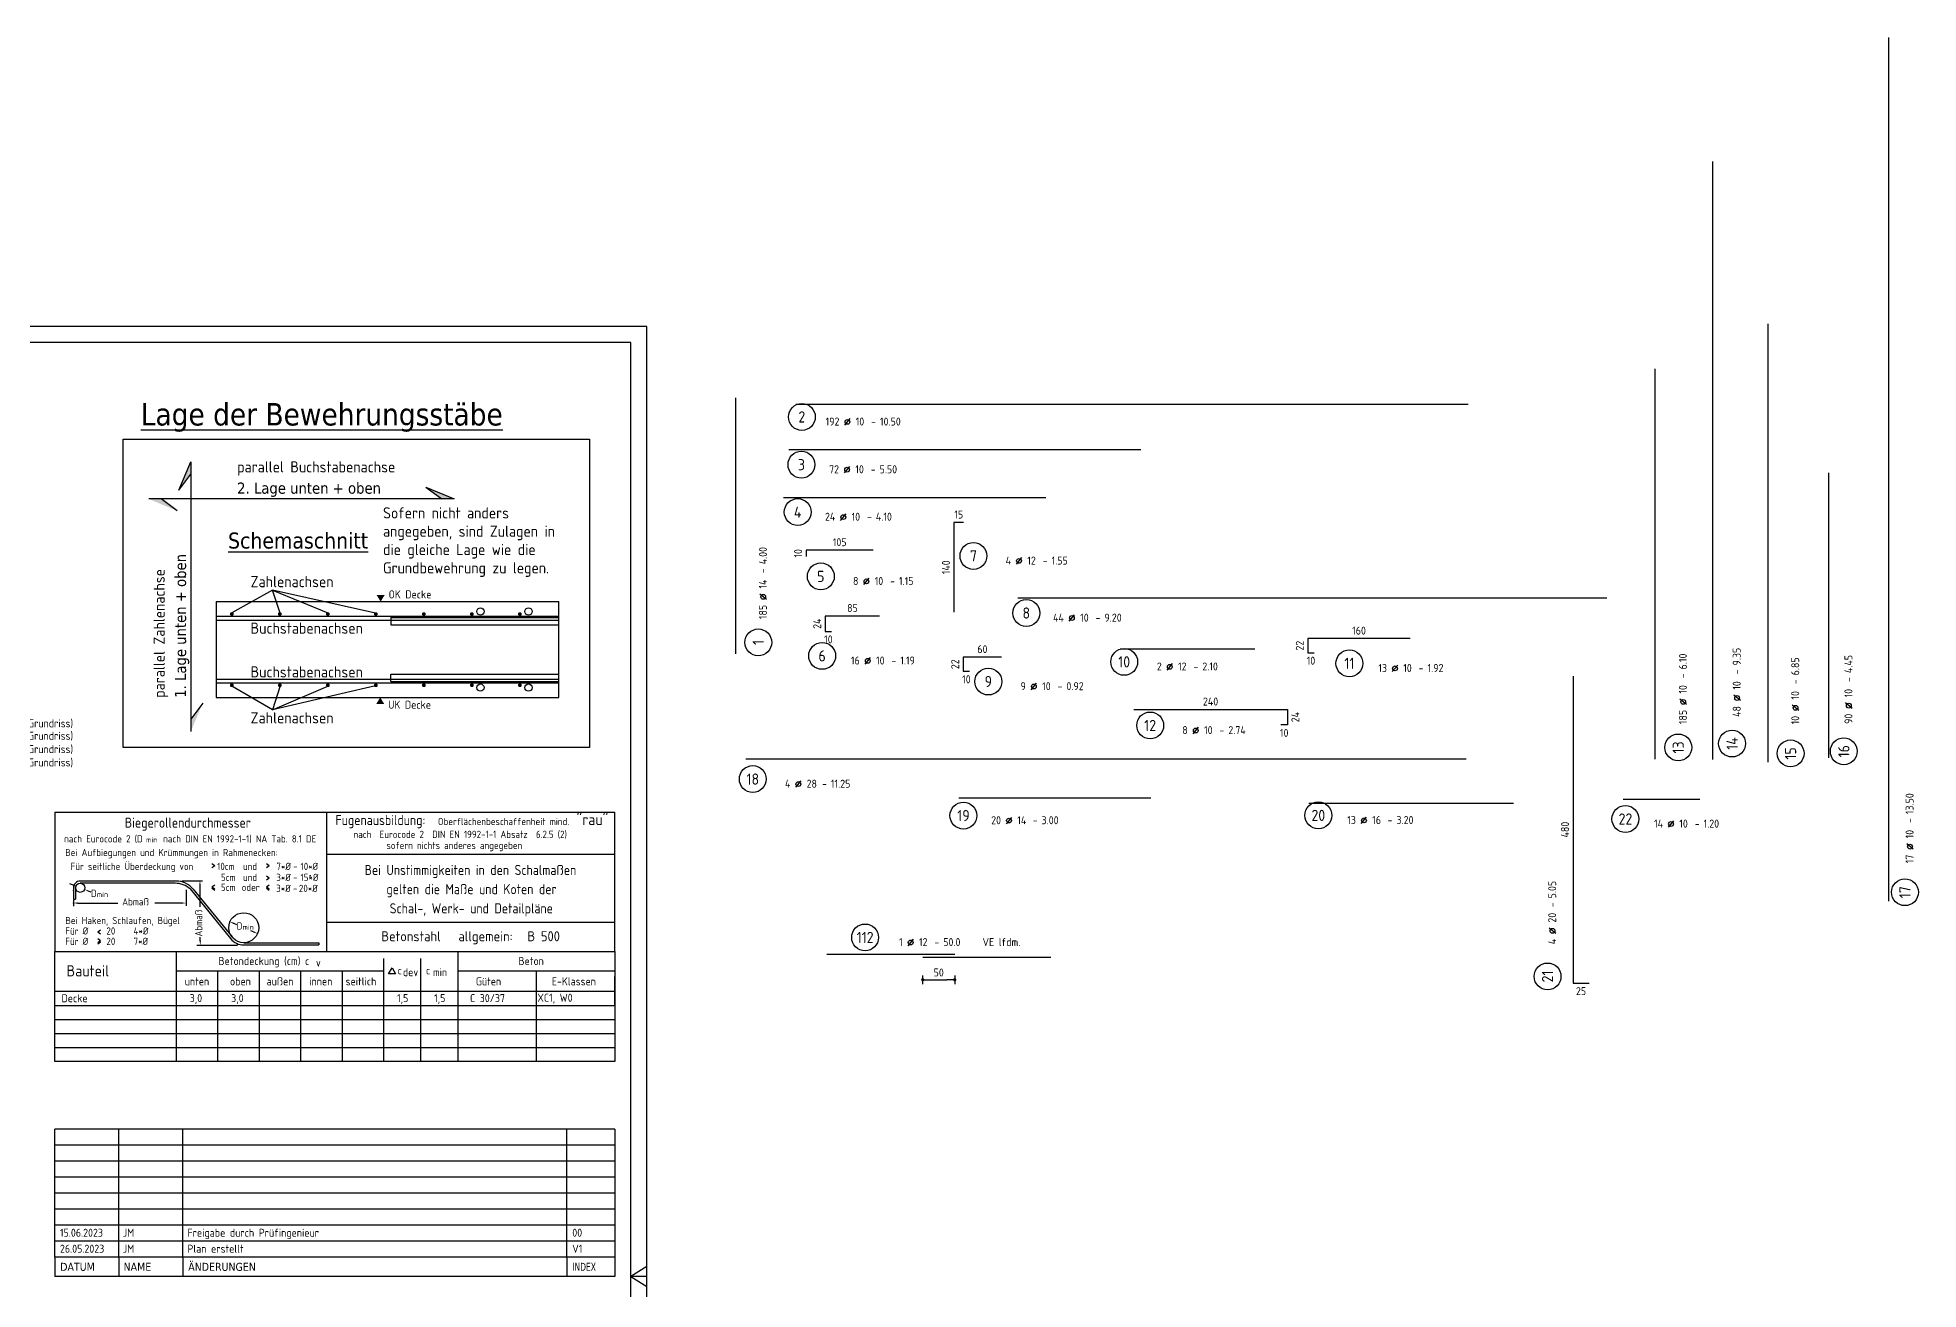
# Model space of a CAD drawing. Extents: x -4.3 to 79.3, y -6.3 to 34.2.
# Drawn here: x 49.93 to 79.31, y 14.65 to 34.21 of the extents above; entities that cross this region are included whole.
import ezdxf
from ezdxf.enums import TextEntityAlignment as Align

# ---------------------------------------------------------------- set-up
doc = ezdxf.new("R2010")
doc.units = 0
doc.header["$LTSCALE"] = 0.5
doc.linetypes.add('AUSGEZOGEN', pattern=[1000.01, 1000, 0.01])
for name, color, linetype in [('BET-ANS', 7, 'Continuous'), ('BETON', 7, 'Continuous'), ('HILFE', 7, 'Continuous'), ('koten', 7, 'Continuous'), ('MASSE', 7, 'Continuous'), ('RAHMEN', 7, 'Continuous'), ('RND', 7, 'Continuous'), ('STEMPEL', 7, 'Continuous'), ('TEXT', 7, 'Continuous')]:
    doc.layers.add(name, color=color, linetype=linetype)
doc.layers.add('NOPLOT', color=7, linetype='Continuous', plot=False)
doc.styles.add('helv', font='tahoma.ttf')
doc.styles.add('txt', font='isocp.shx')
doc.dimstyles.new('DOT_I', dxfattribs={"dimscale": 0.5, "dimtxt": 0.25, "dimasz": 0.25, "dimexe": 0.1, "dimexo": 0.3, "dimgap": 0.1, "dimtad": 1, "dimdec": 3, "dimzin": 3, "dimtxsty": 'txt', "dimblk": 'DOT', "dimblk1": 'DOT', "dimblk2": 'DOT', "dimsah": 1, "dimcen": 0.1, "dimse1": 1, "dimse2": 1, "dimazin": 0, "dimtfac": 1, "dimtdec": 4, "dimtix": 1, "dimtmove": 2, "dimatfit": 3, "dimfxl": 0, "dimtvp": 1, "dimtolj": 1, "dimtzin": 0, "dimarcsym": 0})

# ---------------------------------------------------------------- blocks, each defined once
blk = doc.blocks.new('Plankopf-ER')
at = {"layer": 'RAHMEN', "color": 7, "linetype": 'Continuous'}
for p, q in [((-0.5, 4.6), (-18, 4.6)), ((-18, 4.1), (-18, 4.6)), ((-16, 4.1), (-16, 4.6)), ((-14, 4.1), (-14, 4.6)), ((-2, 4.1), (-2, 4.6)), ((-0.5, 4.6), (-0.5, 4.1)), ((-0.5, 4.1), (-18, 4.1)), ((-18, 3.6), (-18, 4.1)), ((-0.5, 3.6), (-18, 3.6)), ((-18, 3.1), (-18, 3.6)), ((-16, 3.6), (-16, 4.1)), ((-16, 3.1), (-16, 3.6)), ((-14, 3.6), (-14, 4.1)), ((-14, 3.1), (-14, 3.6)), ((-2, 3.6), (-2, 4.1)), ((-2, 3.1), (-2, 3.6)), ((-0.5, 4.1), (-0.5, 3.6)), ((-0.5, 3.6), (-0.5, 3.1)), ((-0.5, 3.1), (-18, 3.1)), ((-18, 2.6), (-18, 3.1)), ((-16, 2.6), (-16, 3.1)), ((-14, 2.6), (-14, 3.1)), ((-2, 2.6), (-2, 3.1)), ((-0.5, 3.1), (-0.5, 2.6)), ((-0.5, 2.6), (-18, 2.6)), ((-18, 2.1), (-18, 2.6)), ((-16, 2.1), (-16, 2.6)), ((-14, 2.1), (-14, 2.6)), ((-2, 2.1), (-2, 2.6)), ((-0.5, 2.6), (-0.5, 2.1)), ((-0.5, 2.1), (-18, 2.1)), ((-18, 1.6), (-18, 2.1)), ((-16, 1.6), (-16, 2.1)), ((-14, 1.6), (-14, 2.1)), ((-2, 1.6), (-2, 2.1)), ((-0.5, 2.1), (-0.5, 1.6)), ((-0.5, 1.6), (-18, 1.6)), ((-18, 1.1), (-18, 1.6)), ((-16, 1.1), (-16, 1.6)), ((-14, 1.1), (-14, 1.6)), ((-2, 1.1), (-2, 1.6)), ((-0.5, 1.6), (-0.5, 1.1)), ((-0.5, 1.1), (-18, 1.1)), ((-18, 0.6), (-18, 1.1)), ((-0.5, 0.6), (-18, 0.6)), ((-18, 0.6), (-18, 0)), ((-16, 0.6), (-16, 1.1)), ((-16, 0.6), (-16, 0)), ((-14, 0.6), (-14, 1.1)), ((-14, 0.6), (-14, 0)), ((-2, 0.6), (-2, 1.1)), ((-2, 0.6), (-2, 0)), ((-0.5, 1.1), (-0.5, 0.6)), ((-0.5, 0.6), (-0.5, 0)), ((-0.5, 0), (-18, 0))]:
    blk.add_line(p, q, dxfattribs=at)
at = {"layer": 'RAHMEN', "color": 7, "linetype": 'Continuous', "style": 'txt'}
for tag, p in [('INDEX-D8', (-17.841, 4.242)), ('INDEX-N8', (-15.876, 4.242)), ('INDEX-X8', (-13.857, 4.242)), ('INDEX8', (-1.833, 4.242)), ('INDEX-D7', (-17.841, 3.742)), ('INDEX-N7', (-15.876, 3.742)), ('INDEX-X7', (-13.857, 3.742)), ('INDEX7', (-1.833, 3.742)), ('INDEX-D6', (-17.841, 3.242)), ('INDEX-D5', (-17.841, 2.742)), ('INDEX-N6', (-15.876, 3.242)), ('INDEX-N5', (-15.876, 2.742)), ('INDEX-X6', (-13.857, 3.242)), ('INDEX-X5', (-13.857, 2.742)), ('INDEX6', (-1.833, 3.242)), ('INDEX5', (-1.833, 2.742)), ('INDEX-D4', (-17.841, 2.242)), ('INDEX-N4', (-15.876, 2.242)), ('INDEX-X4', (-13.857, 2.242)), ('INDEX4', (-1.833, 2.242)), ('INDEX-D3', (-17.841, 1.742)), ('INDEX-N3', (-15.876, 1.742)), ('INDEX-X3', (-13.857, 1.742)), ('INDEX3', (-1.833, 1.742)), ('INDEX-D2', (-17.841, 1.242)), ('INDEX-N2', (-15.876, 1.242)), ('INDEX-X2', (-13.857, 1.242)), ('INDEX2', (-1.833, 1.242)), ('INDEX-D1', (-17.841, 0.742)), ('INDEX-N1', (-15.876, 0.742)), ('INDEX-X1', (-13.857, 0.742)), ('INDEX1', (-1.833, 0.742))]:
    blk.add_attdef(tag, p, '', height=0.25, dxfattribs=at)
at = {"layer": 'STEMPEL', "color": 7, "linetype": 'Continuous', "style": 'helv'}
for s, p in [('DATUM', (-17.833, 0.176)), ('NAME', (-15.853, 0.176)), ('ÄNDERUNGEN', (-13.833, 0.176))]:
    blk.add_text(s, height=0.25, dxfattribs=at).set_placement(p)
at = {"layer": 'STEMPEL', "color": 7, "linetype": 'Continuous', "style": 'helv', "width": 0.8}
blk.add_text('INDEX', height=0.25, dxfattribs=at).set_placement((-1.833, 0.176))
blk = doc.blocks.new('RND_AUSZ')
at = {"layer": 'RND', "color": 7, "linetype": 'Continuous'}
blk.add_line((1.341, 0.262), (1.509, 0.466), dxfattribs=at)
at = {"layer": 'RND', "color": 1, "linetype": 'Continuous'}
blk.add_circle((0, 0.52), 0.42, dxfattribs=at)
at = {"layer": 'RND', "color": 7, "linetype": 'Continuous'}
blk.add_circle((1.425, 0.364), 0.075, dxfattribs=at)
at = {"layer": 'RND', "color": 7, "linetype": 'Continuous', "style": 'txt'}
blk.add_text('-', height=0.25, dxfattribs=at).set_placement((2.163, 0.25))
at = {"layer": 'RND', "color": 1, "linetype": 'Continuous', "style": 'txt'}
blk.add_attdef('POS', text='', height=0.35, dxfattribs=at).set_placement((0, 0.52), align=Align.MIDDLE)
at = {"layer": 'RND', "color": 7, "linetype": 'Continuous', "style": 'txt'}
for tag, p in [('WIEOFT', (-0.536, 0.25)), ('STK', (1.174, 0.25))]:
    blk.add_attdef(tag, text='', height=0.25, dxfattribs=at).set_placement(p, align=Align.RIGHT)
for tag, p in [('DS', (1.683, 0.25)), ('LANG', (2.441, 0.25)), ('TEXT', (3.669, 0.25))]:
    blk.add_attdef(tag, p, '', height=0.25, dxfattribs=at)
blk = doc.blocks.new('DOT')
at = {"layer": 'MASSE', "color": 7, "linetype": 'Continuous'}
for p, q in [((0, 0), (-1, 0)), ((0, 0.54), (0, -0.54))]:
    blk.add_line(p, q, dxfattribs=at)
at = {"layer": 'MASSE', "color": 7, "linetype": 'Continuous', "const_width": 0.2}
blk.add_lwpolyline([(-0.1, 0, 1), (0.1, 0, 1)], format="xyb", close=True, dxfattribs=at)
blk = doc.blocks.new('*D44')
at = {"layer": 'Defpoints', "color": 0, "linetype": 'AUSGEZOGEN', "transparency": 16777216}
for p in [(63.758, 19.838), (64.258, 19.838), (64.258, 19.488)]:
    blk.add_point(p, dxfattribs=at)
at = {"layer": 'RND', "color": 0, "linetype": 'AUSGEZOGEN', "lineweight": -2, "transparency": 16777216}
blk.add_line((63.883, 19.488), (64.133, 19.488), dxfattribs=at)
at = {"layer": 'RND', "color": 0, "linetype": 'AUSGEZOGEN', "lineweight": -2, "transparency": 16777216, "xscale": 0.125, "yscale": 0.125, "zscale": 0.125, "rotation": 180}
blk.add_blockref('DOT', (63.758, 19.488), dxfattribs=at)
at = {"layer": 'RND', "color": 0, "linetype": 'AUSGEZOGEN', "lineweight": -2, "transparency": 16777216, "xscale": 0.125, "yscale": 0.125, "zscale": 0.125}
blk.add_blockref('DOT', (64.258, 19.488), dxfattribs=at)
at = {"layer": 'RND', "color": 0, "linetype": 'AUSGEZOGEN', "transparency": 16777216, "insert": (64.008, 19.601), "char_height": 0.125, "attachment_point": 5, "style": 'txt'}
blk.add_mtext('\\A1;50', dxfattribs=at)
blk = doc.blocks.new('A1-35-0')
at = {"layer": 'RAHMEN'}
for p, q in [((118.9, 59.4), (0, 59.4)), ((118.9, 0), (118.9, 59.4))]:
    blk.add_line(p, q, dxfattribs=at)
at = {"layer": 'RAHMEN', "color": 5}
for p, q in [((118.4, 58.9), (2, 58.9)), ((118.4, 0.5), (118.4, 58.9))]:
    blk.add_line(p, q, dxfattribs=at)
at = {"layer": 'RAHMEN', "color": 7, "linetype": 'Continuous'}
for p, q in [((118.9, 30.01), (118.4, 29.7)), ((118.4, 29.7), (118.9, 29.39))]:
    blk.add_line(p, q, dxfattribs=at)
blk = doc.blocks.new('okrd_o')
at = {"layer": 'koten', "color": 7, "linetype": 'Continuous'}
blk.add_solid([(-0.125, 0.202), (0.125, 0.202), (0, 0)], dxfattribs=at)
at = {"layer": 'koten', "style": 'txt'}
blk.add_attdef('OKRD', (0.25, 0.1), '', height=0.25, dxfattribs=at)
blk = doc.blocks.new('okrd_u')
at = {"layer": 'koten', "color": 7, "linetype": 'Continuous'}
blk.add_solid([(-0.125, -0.202), (0.125, -0.202), (0, 0)], dxfattribs=at)
at = {"layer": 'koten', "style": 'txt'}
blk.add_attdef('OKRD', (0.25, -0.35), '', height=0.25, dxfattribs=at)

msp = doc.modelspace()

# ---------------------------------------------------------------- linework, layer by layer
at = {"layer": 'BETON', "color": 6, "linetype": 'AUSGEZOGEN'}
for p, q in [((52.7194, 25.3988), (58.0747, 25.3988)), ((52.7194, 23.8988), (58.0747, 23.8988))]:
    msp.add_line(p, q, dxfattribs=at)
at = {"layer": 'HILFE', "color": 102, "linetype": 'AUSGEZOGEN'}
for p, q in [((53.5997, 25.5788), (52.9647, 25.2222)), ((55.2114, 25.2158), (53.5997, 25.5788)), ((53.5997, 25.5788), (54.4636, 25.2222)), ((53.719, 25.2158), (53.5997, 25.5788)), ((53.5997, 23.7046), (52.9647, 24.0754)), ((55.2114, 24.0819), (53.5997, 23.7046)), ((53.719, 24.0819), (53.5997, 23.7046)), ((53.5997, 23.7046), (54.4636, 24.0754))]:
    msp.add_line(p, q, dxfattribs=at)
at = {"layer": 'NOPLOT', "color": 191, "linetype": 'AUSGEZOGEN'}
for p, q in [((52.7194, 25.3988), (52.7194, 23.8988)), ((58.0747, 23.8988), (58.0747, 25.3988))]:
    msp.add_line(p, q, dxfattribs=at)
at = {"layer": 'RAHMEN', "color": 5, "linetype": 'Continuous'}
for p, q in [((50.2, 22.1091), (58.95, 22.1091)), ((50.2, 22.1091), (50.2, 19.9301)), ((54.4492, 19.9301), (54.4492, 22.1091)), ((58.95, 19.9301), (58.95, 22.1091)), ((58.95, 19.0765), (58.95, 19.5388))]:
    msp.add_line(p, q, dxfattribs=at)
at = {"layer": 'RAHMEN', "color": 7, "linetype": 'AUSGEZOGEN'}
for p, q in [((54.4492, 21.4516), (58.95, 21.4516)), ((52.6981, 21.2664), (52.6544, 21.297)), ((52.6981, 21.2664), (52.6544, 21.2358)), ((53.548, 21.2664), (53.5043, 21.297)), ((53.548, 21.2664), (53.5043, 21.2358)), ((52.6544, 20.9386), (52.6981, 20.9691)), ((52.6544, 20.9386), (52.6981, 20.908)), ((52.6544, 20.9192), (52.6981, 20.8886)), ((53.5043, 20.9386), (53.548, 20.9691)), ((53.5043, 20.9386), (53.548, 20.908)), ((53.5043, 20.9192), (53.548, 20.8886)), ((53.5485, 21.0767), (53.5048, 21.1072)), ((53.5485, 21.0767), (53.5048, 21.0461)), ((54.4492, 20.3877), (58.95, 20.3877)), ((50.8694, 20.2358), (50.9131, 20.2663)), ((50.8694, 20.2358), (50.9131, 20.2052)), ((50.9131, 20.0949), (50.8694, 20.1255)), ((50.9131, 20.0949), (50.8694, 20.0643)), ((50.9131, 20.0755), (50.8694, 20.0449)), ((50.2, 19.3075), (58.95, 19.3075)), ((50.2, 19.0875), (58.95, 19.0875)), ((50.2, 18.8675), (58.95, 18.8675)), ((50.2, 18.6475), (58.95, 18.6475)), ((50.2, 18.4275), (58.95, 18.4275))]:
    msp.add_line(p, q, dxfattribs=at)
at = {"layer": 'RAHMEN', "color": 7, "linetype": 'Continuous'}
for p, q in [((50.5297, 20.9504), (50.4364, 20.9863)), ((50.4894, 20.9246), (50.4894, 20.7475)), ((50.5248, 20.9246), (50.5248, 20.7475)), ((52.0912, 21.0309), (50.5957, 21.0309)), ((52.0785, 20.9955), (50.5957, 20.9955)), ((50.7155, 20.8789), (50.7625, 20.8608)), ((52.1826, 21.0343), (52.5088, 21.0343)), ((52.2493, 20.8949), (52.2493, 20.6415)), ((52.3137, 20.9062), (52.9437, 20.1309)), ((52.3622, 20.902), (52.9684, 20.1559)), ((52.4665, 20.9669), (52.4665, 20.626)), ((50.4894, 20.7475), (50.5248, 20.7475)), ((50.4894, 20.7361), (50.4894, 20.6357)), ((50.5569, 20.6865), (51.1851, 20.6865)), ((52.1818, 20.6865), (51.7634, 20.6865)), ((53.0411, 20.3482), (52.9972, 20.3671)), ((52.4198, 20.029), (53.0532, 20.029)), ((52.471, 20.0965), (52.471, 20.1556)), ((53.1532, 20.0671), (54.3225, 20.0666)), ((53.1532, 20.0312), (54.3225, 20.0312)), ((53.3032, 20.2352), (53.2623, 20.2529)), ((54.3225, 20.0666), (54.3225, 20.0312)), ((52.1007, 18.2334), (52.1007, 19.9301)), ((55.3398, 18.2075), (55.3398, 19.8205)), ((55.9191, 18.2075), (55.9191, 19.8205)), ((56.4984, 18.2075), (56.4984, 19.9301)), ((52.7485, 18.2075), (52.7485, 19.6281)), ((53.3963, 18.2075), (53.3963, 19.6281)), ((54.0442, 18.2075), (54.0442, 19.6281)), ((54.692, 18.2075), (54.692, 19.6281)), ((57.7242, 18.2075), (57.7242, 19.6281)), ((52.1007, 18.2075), (52.1007, 19.3075)), ((55.3398, 18.2075), (55.3398, 19.3075)), ((59.45, 14.85), (59.2, 14.85))]:
    msp.add_line(p, q, dxfattribs=at)
at = {"layer": 'RAHMEN', "color": 1, "linetype": 'Continuous'}
for p, q in [((52.1007, 19.6281), (55.3398, 19.6281)), ((56.4984, 19.6281), (58.95, 19.6281))]:
    msp.add_line(p, q, dxfattribs=at)
at = {"layer": 'RAHMEN', "color": 5, "linetype": 'AUSGEZOGEN'}
for points in [[(51.2692, 27.9372), (58.5548, 27.9372), (58.5548, 23.1153), (51.2692, 23.1153)], [(50.2, 19.9301), (58.95, 19.9301), (58.95, 18.2075), (50.2, 18.2075)]]:
    msp.add_lwpolyline(points, close=True, dxfattribs=at)
at = {"layer": 'RAHMEN', "color": 1, "linetype": 'Continuous'}
msp.add_lwpolyline([(55.4686, 19.6727), (55.5231, 19.5783), (55.4141, 19.5783)], close=True, dxfattribs=at)
at = {"layer": 'RAHMEN', "color": 7, "linetype": 'Continuous'}
for centre, radius in [((50.5957, 20.9246), 0.0709), ((53.1502, 20.3012), 0.2341)]:
    msp.add_circle(centre, radius, dxfattribs=at)
for centre, radius, start, end in [((50.5957, 20.9246), 0.1063, 89.99998, 180), ((52.0785, 20.6412), 0.3543, 48.41068, 90), ((52.0912, 20.6818), 0.3491, 39.09564, 90), ((53.1532, 20.3012), 0.27, 219.09564, 270)]:
    msp.add_arc(centre, radius, start, end, dxfattribs=at)
for p in [(50.4894, 20.8837), (54.1875, 21.1118), (50.4894, 20.6865), (52.9353, 20.3939), (53.3651, 20.2085)]:
    msp.add_point(p, dxfattribs=at)
for points in [[(50.4776, 20.9611), (50.4839, 20.9774), (50.5297, 20.9504)], [(50.7123, 20.8708), (50.7186, 20.8871), (50.6666, 20.8978)], [(52.4777, 20.9669), (52.4552, 20.9669), (52.4665, 21.0344)], [(50.5569, 20.6753), (50.5569, 20.6978), (50.4894, 20.6865)], [(52.1818, 20.6753), (52.1818, 20.6978), (52.2493, 20.6865)], [(52.9928, 20.3568), (53.0017, 20.3775), (52.9353, 20.3939)], [(52.4822, 20.0965), (52.4597, 20.0965), (52.471, 20.029)], [(53.2987, 20.2249), (53.3076, 20.2456), (53.3651, 20.2085)]]:
    msp.add_solid(points, dxfattribs=at)
at = {"layer": 'RND', "color": 1, "linetype": 'AUSGEZOGEN'}
for p, q in [((55.4495, 25.1492), (55.4495, 25.0362)), ((55.4495, 24.1485), (55.4495, 24.2615))]:
    msp.add_line(p, q, dxfattribs=at)
for points in [[(78.8532, 20.7138), (78.8532, 34.2138)], [(76.0987, 22.928), (76.0987, 32.278)], [(76.9658, 22.8909), (76.9658, 29.7409)], [(75.1999, 22.937), (75.1999, 29.037)], [(60.8367, 24.5816), (60.8367, 28.5816)], [(61.7775, 28.4845), (72.2775, 28.4845)], [(61.6646, 27.7758), (67.1646, 27.7758)], [(77.9135, 22.9587), (77.9135, 27.4087)], [(65.6808, 27.0223), (61.5808, 27.0223)], [(64.3961, 26.634), (64.2461, 26.634), (64.2461, 25.234)], [(62.986, 26.202), (61.936, 26.202), (61.936, 26.102)], [(65.2431, 25.4564), (74.4431, 25.4564)], [(52.7194, 25.1704), (58.0747, 25.1704)], [(52.7194, 25.1104), (58.0747, 25.1104)], [(55.4495, 25.1492), (58.0747, 25.1492)], [(55.4495, 25.0362), (58.0747, 25.0362)], [(63.0844, 25.1726), (62.2344, 25.1726), (62.2344, 24.9326), (62.3344, 24.9326)], [(71.374, 24.8199), (69.774, 24.8199), (69.774, 24.5999), (69.874, 24.5999)], [(64.9902, 24.5291), (64.3902, 24.5291), (64.3902, 24.3091), (64.4902, 24.3091)], [(66.845, 24.659), (68.945, 24.659)], [(52.7194, 24.1872), (58.0747, 24.1872)], [(52.7194, 24.1272), (58.0747, 24.1272)], [(55.4495, 24.2615), (58.0747, 24.2615)], [(55.4495, 24.1485), (58.0747, 24.1485)], [(73.9168, 24.2346), (73.9168, 19.4346), (74.1668, 19.4346)], [(67.0548, 23.7113), (69.4548, 23.7113), (69.4548, 23.4713), (69.3548, 23.4713)], [(60.9958, 22.9407), (72.2458, 22.9407)], [(64.3233, 22.3331), (67.3233, 22.3331)], [(72.989, 22.2445), (69.789, 22.2445)], [(75.8988, 22.3026), (74.6988, 22.3026)], [(62.258, 19.8884), (64.258, 19.8884)], [(63.758, 19.8384), (65.758, 19.8384)]]:
    msp.add_lwpolyline(points, dxfattribs=at)
at = {"layer": 'RND', "color": 7, "linetype": 'AUSGEZOGEN', "const_width": 0.03}
for points in [[(52.9495, 25.2029, 1), (52.9795, 25.2029, 1)], [(53.6995, 25.2029, 1), (53.7295, 25.2029, 1)], [(54.4495, 25.2029, 1), (54.4795, 25.2029, 1)], [(55.1995, 25.2029, 1), (55.2295, 25.2029, 1)], [(55.9495, 25.2029, 1), (55.9795, 25.2029, 1)], [(56.6995, 25.2029, 1), (56.7295, 25.2029, 1)], [(57.4495, 25.2029, 1), (57.4795, 25.2029, 1)], [(52.9495, 24.0913, 1), (52.9795, 24.0913, 1)], [(53.6995, 24.0913, 1), (53.7295, 24.0913, 1)], [(54.4495, 24.0913, 1), (54.4795, 24.0913, 1)], [(55.1995, 24.0913, 1), (55.2295, 24.0913, 1)], [(55.9495, 24.0913, 1), (55.9795, 24.0913, 1)], [(56.6995, 24.0913, 1), (56.7295, 24.0913, 1)], [(57.4495, 24.0913, 1), (57.4795, 24.0913, 1)]]:
    msp.add_lwpolyline(points, format="xyb", close=True, dxfattribs=at)
at = {"layer": 'RND', "color": 1, "linetype": 'AUSGEZOGEN'}
for centre in [(56.8484, 25.2438), (57.5984, 25.2438), (56.8484, 24.0539), (57.5984, 24.0539)]:
    msp.add_circle(centre, 0.0565, dxfattribs=at)
at = {"layer": 'TEXT', "color": 1, "linetype": 'AUSGEZOGEN'}
for points in [[(52.1363, 27.142), (52.3228, 27.5845), (52.3228, 23.3668)], [(52.1363, 27.142), (52.3228, 27.3907)], [(55.9957, 27.1891), (56.4382, 27.0026), (51.6679, 27.0026)], [(55.9957, 27.1891), (56.2443, 27.0026)], [(52.1104, 26.8161), (51.8617, 27.0026)], [(52.5093, 23.8092), (52.3228, 23.5606)]]:
    msp.add_lwpolyline(points, dxfattribs=at)
for points in [[(52.1363, 27.142), (52.3228, 27.5845), (52.3228, 27.3907)], [(55.9957, 27.1891), (56.4382, 27.0026), (56.2443, 27.0026)], [(52.1104, 26.8161), (51.6679, 27.0026), (51.8617, 27.0026)], [(52.5093, 23.8092), (52.3228, 23.3668), (52.3228, 23.5606)]]:
    msp.add_solid(points, dxfattribs=at)

# ---------------------------------------------------------------- block references
at = {"layer": 'BET-ANS', "xscale": 0.5, "yscale": 0.5, "zscale": 0.5}
msp.add_blockref('Plankopf-ER', (59.2, 14.85), dxfattribs=at).add_auto_attribs({'INDEX1': 'V1', 'INDEX-N1': 'JM', 'INDEX-D1': '26.05.2023', 'INDEX-X1': 'Plan erstellt', 'INDEX2': '00', 'INDEX-N2': 'JM', 'INDEX-D2': '15.06.2023', 'INDEX-X2': 'Freigabe durch Prüfingenieur'})
at = {"layer": 'koten', "color": 102, "linetype": 'AUSGEZOGEN', "xscale": 0.5, "yscale": 0.5, "zscale": 0.5}
for name, p, values in [('okrd_o', (55.2894, 25.3988), {'OKRD': 'OK Decke'}), ('okrd_u', (55.283, 23.8988), {'OKRD': 'UK Decke'})]:
    msp.add_blockref(name, p, dxfattribs=at).add_auto_attribs(values)
at = {"layer": 'RAHMEN', "color": 191, "linetype": 'AUSGEZOGEN', "xscale": 0.5, "yscale": 0.5, "zscale": 0.5}
msp.add_blockref('A1-35-0', (0, 0), dxfattribs=at)
at = {"layer": 'RND', "color": 191, "linetype": 'AUSGEZOGEN', "xscale": 0.5, "yscale": 0.5, "zscale": 0.5}
msp.add_blockref('RND_AUSZ', (61.8695, 28.025), dxfattribs=at).add_auto_attribs({'POS': '2', 'STK': '192', 'DS': '10', 'LANG': '10.50'})
at = {"layer": 'RND', "color": 7, "linetype": 'AUSGEZOGEN', "xscale": 0.5, "yscale": 0.5, "zscale": 0.5}
for p, values in [((61.8638, 27.2786), {'POS': '3', 'STK': '72', 'DS': '10', 'LANG': '5.50'}), ((67.3112, 23.2017), {'POS': '12', 'STK': '8', 'DS': '10', 'LANG': '2.74'}), ((62.858, 19.8884), {'POS': '112', 'STK': '1', 'DS': '12', 'LANG': '50.0', 'TEXT': 'VE lfdm.'})]:
    msp.add_blockref('RND_AUSZ', p, dxfattribs=at).add_auto_attribs(values)
at = {"layer": 'RND', "color": 1, "linetype": 'AUSGEZOGEN', "xscale": 0.5, "yscale": 0.5, "zscale": 0.5}
for p, values in [((61.8052, 26.5373), {'POS': '4', 'STK': '24', 'DS': '10', 'LANG': '4.10'}), ((64.5504, 25.8519), {'POS': '7', 'STK': '4', 'DS': '12', 'LANG': '1.55'}), ((62.1662, 25.5324), {'POS': '5', 'STK': '8', 'DS': '10', 'LANG': '1.15'}), ((65.3761, 24.96), {'POS': '8', 'STK': '44', 'DS': '10', 'LANG': '9.20'}), ((62.187, 24.2897), {'POS': '6', 'STK': '16', 'DS': '10', 'LANG': '1.19'}), ((66.9051, 24.1964), {'POS': '10', 'STK': '2', 'DS': '12', 'LANG': '2.10'}), ((70.4236, 24.1726), {'POS': '11', 'STK': '13', 'DS': '10', 'LANG': '1.92'}), ((64.7823, 23.8887), {'POS': '9', 'STK': '9', 'DS': '10', 'LANG': '0.92'}), ((61.1031, 22.3642), {'POS': '18', 'STK': '4', 'DS': '28', 'LANG': '11.25'}), ((64.394, 21.7932), {'POS': '19', 'STK': '20', 'DS': '14', 'LANG': '3.00'}), ((69.9383, 21.7968), {'POS': '20', 'STK': '13', 'DS': '16', 'LANG': '3.20'}), ((74.736, 21.7401), {'POS': '22', 'STK': '14', 'DS': '10', 'LANG': '1.20'})]:
    msp.add_blockref('RND_AUSZ', p, dxfattribs=at).add_auto_attribs(values)
at = {"layer": 'RND', "color": 1, "linetype": 'AUSGEZOGEN', "xscale": 0.5, "yscale": 0.5, "zscale": 0.5, "rotation": 90}
for p, values in [((61.4485, 24.7601), {'POS': '1', 'STK': '185', 'DS': '14', 'LANG': '4.00'}), ((75.8207, 23.1182), {'POS': '13', 'STK': '185', 'DS': '10', 'LANG': '6.10'}), ((77.576, 23.0251), {'POS': '15', 'STK': '10', 'DS': '10', 'LANG': '6.85'}), ((78.4074, 23.0592), {'POS': '16', 'STK': '90', 'DS': '10', 'LANG': '4.45'}), ((79.3625, 20.8558), {'POS': '17', 'STK': '17', 'DS': '10', 'LANG': '13.50'})]:
    msp.add_blockref('RND_AUSZ', p, dxfattribs=at).add_auto_attribs(values)
at = {"layer": 'RND', "color": 7, "linetype": 'AUSGEZOGEN', "xscale": 0.5, "yscale": 0.5, "zscale": 0.5, "rotation": 90}
for p, values in [((76.662, 23.1793), {'POS': '14', 'STK': '48', 'DS': '10', 'LANG': '9.35'}), ((73.7789, 19.5391), {'POS': '21', 'STK': '4', 'DS': '20', 'LANG': '5.05'})]:
    msp.add_blockref('RND_AUSZ', p, dxfattribs=at).add_auto_attribs(values)

# ---------------------------------------------------------------- texts
at = {"layer": 'RAHMEN', "color": 1, "linetype": 'Continuous', "style": 'txt', "width": 0.95}
for s, p in [('Fugenausbildung:', (55.286, 21.9043)), ('Biegerollendurchmesser', (52.2779, 21.8648)), ('Bei Unstimmigkeiten in den Schalmaßen', (56.6925, 21.125)), ('gelten die Maße und Koten der', (56.7095, 20.825)), ('Schal-, Werk- und Detailpläne', (56.7059, 20.525))]:
    msp.add_text(s, height=0.1575, dxfattribs=at).set_placement(p, align=Align.CENTER)
at = {"layer": 'RAHMEN', "color": 7, "linetype": 'Continuous', "style": 'txt'}
msp.add_text('nach Eurocode 2 (D     nach DIN EN 1992-1-1) NA Tab. 8.1 DE', height=0.1125, dxfattribs=at).set_placement((52.314, 21.6338), align=Align.CENTER)
for s, p in [('nach  Eurocode 2  DIN EN 1992-1-1 Absatz  6.2.5 (2)', (54.8662, 21.7044)), ('Oberflächenbeschaffenheit mind.', (56.1845, 21.9043)), ('Bei Aufbiegungen und Krümmungen in Rahmenecken:', (50.3618, 21.4196)), ('sofern nichts anderes angegeben', (55.3795, 21.5312)), ('10cm', (52.735, 21.2034)), ('und', (53.1393, 21.2034)), ('7*%%C', (53.661, 21.2034)), ('-', (53.9225, 21.2034)), ('10*%%C', (54.0374, 21.2034)), ('D', (50.7646, 20.7822)), ('5cm', (52.7944, 20.8756)), ('5cm', (52.7954, 21.0315)), ('oder', (53.1191, 20.8756)), ('und', (53.1398, 21.0315)), ('3*%%C', (53.6581, 20.8597)), ('3*%%C', (53.6595, 21.0315)), ('-', (53.9196, 20.8597)), ('-', (53.921, 21.0315)), ('20*%%C', (54.0129, 20.8597)), ('15*%%C', (54.0374, 21.0315)), ('Abmaß', (51.2526, 20.6501)), ('Für %%C', (50.3637, 20.1939)), ('Bei Haken, Schlaufen, Bügel', (50.364, 20.3578)), ('20', (51.0057, 20.1939)), ('4*%%C', (51.4296, 20.1939)), ('D', (53.0418, 20.2717)), ('Für %%C', (50.3639, 20.0319)), ('20', (51.0059, 20.0319)), ('7*%%C', (51.4296, 20.0319))]:
    msp.add_text(s, height=0.1125, dxfattribs=at).set_placement(p)
msp.add_text('Für seitliche Überdeckung von', height=0.1125, dxfattribs=at).set_placement((52.3627, 21.2034), align=Align.RIGHT)
msp.add_text('Abmaß', height=0.1125, rotation=90, dxfattribs=at).set_placement((52.5029, 20.1642))
at = {"layer": 'RAHMEN', "color": 1, "linetype": 'Continuous', "style": 'txt'}
for s, height, p in [('Betonstahl', 0.1575, (55.3007, 20.0891)), ('allgemein:', 0.1575, (56.5041, 20.0891)), ('B 500 ', 0.1575, (57.5828, 20.0891)), ('Bauteil', 0.175, (50.3827, 19.5398)), ('Betondeckung (cm) c', 0.125, (52.7563, 19.7182)), ('v', 0.125, (54.278, 19.6917)), ('Beton', 0.125, (57.4426, 19.7182)), ('c', 0.125, (55.5547, 19.5699)), ('dev', 0.125, (55.6362, 19.5435)), ('c', 0.125, (55.9969, 19.5699)), ('min', 0.125, (56.1055, 19.5435))]:
    msp.add_text(s, height=height, dxfattribs=at).set_placement(p)
at = {"layer": 'RND', "color": 7, "linetype": 'AUSGEZOGEN', "style": 'txt'}
for s, p in [('15', (64.3211, 26.759)), ('105', (62.461, 26.327)), ('85', (62.6594, 25.2976)), ('160', (70.574, 24.9449)), ('10', (62.2844, 24.8076)), ('60', (64.6902, 24.6541)), ('10', (69.824, 24.4749)), ('10', (64.4402, 24.1841)), ('240', (68.2548, 23.8363)), ('10', (69.4048, 23.3463)), ('25', (74.0418, 19.3096))]:
    msp.add_text(s, height=0.125, dxfattribs=at).set_placement(p, align=Align.MIDDLE)
for s, p in [('10', (61.811, 26.152)), ('140', (64.1211, 25.934)), ('24', (62.1094, 25.0526)), ('22', (69.649, 24.7099)), ('22', (64.2652, 24.4191)), ('24', (69.5798, 23.5913)), ('480', (73.7918, 21.8346))]:
    msp.add_text(s, height=0.125, rotation=90, dxfattribs=at).set_placement(p, align=Align.MIDDLE)
at = {"layer": 'TEXT', "color": 5, "linetype": 'AUSGEZOGEN', "style": 'helv'}
msp.add_text('%%uLage der Bewehrungsstäbe', height=0.35, dxfattribs=at).set_placement((51.5423, 28.1511))
at = {"layer": 'TEXT', "color": 1, "linetype": 'AUSGEZOGEN'}
for s, style, p in [('parallel Buchstabenachse', 'txt', (53.0471, 27.4171)), ('2. Lage unten + oben', 'helv', (53.0471, 27.0845)), ('Sofern nicht anders', 'txt', (55.3264, 26.6971)), ('angegeben, sind Zulagen in', 'txt', (55.3264, 26.4108)), ('die gleiche Lage wie die', 'txt', (55.3264, 26.1245)), ('Grundbewehrung zu legen.', 'txt', (55.3264, 25.8381)), ('Zahlenachsen', 'txt', (53.2579, 25.6228)), ('Buchstabenachsen', 'txt', (53.2579, 24.8961)), ('Buchstabenachsen', 'txt', (53.2579, 24.2122)), ('Zahlenachsen', 'txt', (53.2579, 23.4944))]:
    msp.add_text(s, height=0.175, dxfattribs=dict(at, style=style)).set_placement(p)
at = {"layer": 'TEXT', "color": 6, "linetype": 'AUSGEZOGEN', "style": 'helv'}
msp.add_text('%%uSchemaschnitt', height=0.25, dxfattribs=at).set_placement((52.9056, 26.2274))
at = {"layer": 'TEXT', "color": 1, "linetype": 'AUSGEZOGEN'}
for s, style, p in [('parallel Zahlenachse', 'txt', (51.9176, 23.8946)), ('1. Lage unten + oben', 'helv', (52.2502, 23.8946))]:
    msp.add_text(s, height=0.175, rotation=90, dxfattribs=dict(at, style=style)).set_placement(p)
at = {"layer": 'TEXT', "color": 7, "linetype": 'AUSGEZOGEN', "style": 'txt'}
for s, height, p in [('Bereich Zulagen (sh. Grundriss)', 0.125, (48.2817, 23.4329)), ('Bereich Zulagen (sh. Grundriss)', 0.125, (48.2817, 23.2384)), ('Bereich Zulagen (sh. Grundriss)', 0.125, (48.2817, 23.03)), ('Bereich Zulagen (sh. Grundriss)', 0.125, (48.2817, 22.8214)), ('min', 0.08016, (51.6237, 21.6361)), ('min', 0.08016, (50.8552, 20.7808)), ('min', 0.08016, (53.1324, 20.2704)), ('unten', 0.125, (52.2288, 19.4)), ('oben', 0.125, (52.9363, 19.4)), ('außen', 0.125, (53.5077, 19.4)), ('innen', 0.125, (54.1743, 19.4)), ('seitlich', 0.125, (54.742, 19.4)), ('Güten', 0.125, (56.7763, 19.4)), ('E-Klassen', 0.125, (57.9639, 19.4)), ('Decke', 0.125, (50.3044, 19.1359)), ('3,0', 0.125, (52.3064, 19.1378)), ('3,0', 0.125, (52.9542, 19.1378)), ('1,5', 0.125, (55.5454, 19.1378)), ('1,5', 0.125, (56.1247, 19.1378)), ('C 30/37', 0.125, (56.6855, 19.1378)), ('XC1, W0', 0.125, (57.7386, 19.1446))]:
    msp.add_text(s, height=height, dxfattribs=at).set_placement(p)
at = {"layer": 'TEXT', "color": 1, "style": 'txt'}
msp.add_text('"rau"', height=0.175, dxfattribs=at).set_placement((58.3494, 21.9039))

# ---------------------------------------------------------------- dimensions: what is measured, and where the dimension line sits
at = {"layer": 'RND', "color": 7, "linetype": 'AUSGEZOGEN'}
dim = msp.add_linear_dim(base=(64.258, 19.4884), p1=(63.758, 19.8384), p2=(64.258, 19.8384), dimstyle='DOT_I', override={"dimdec": 0, "dimlfac": 100}, dxfattribs=at)
dim.commit()
dim.dimension.update_dxf_attribs({"geometry": '*D44', "text_midpoint": (64.008, 19.6009)})

doc.saveas('drawing.dxf')
